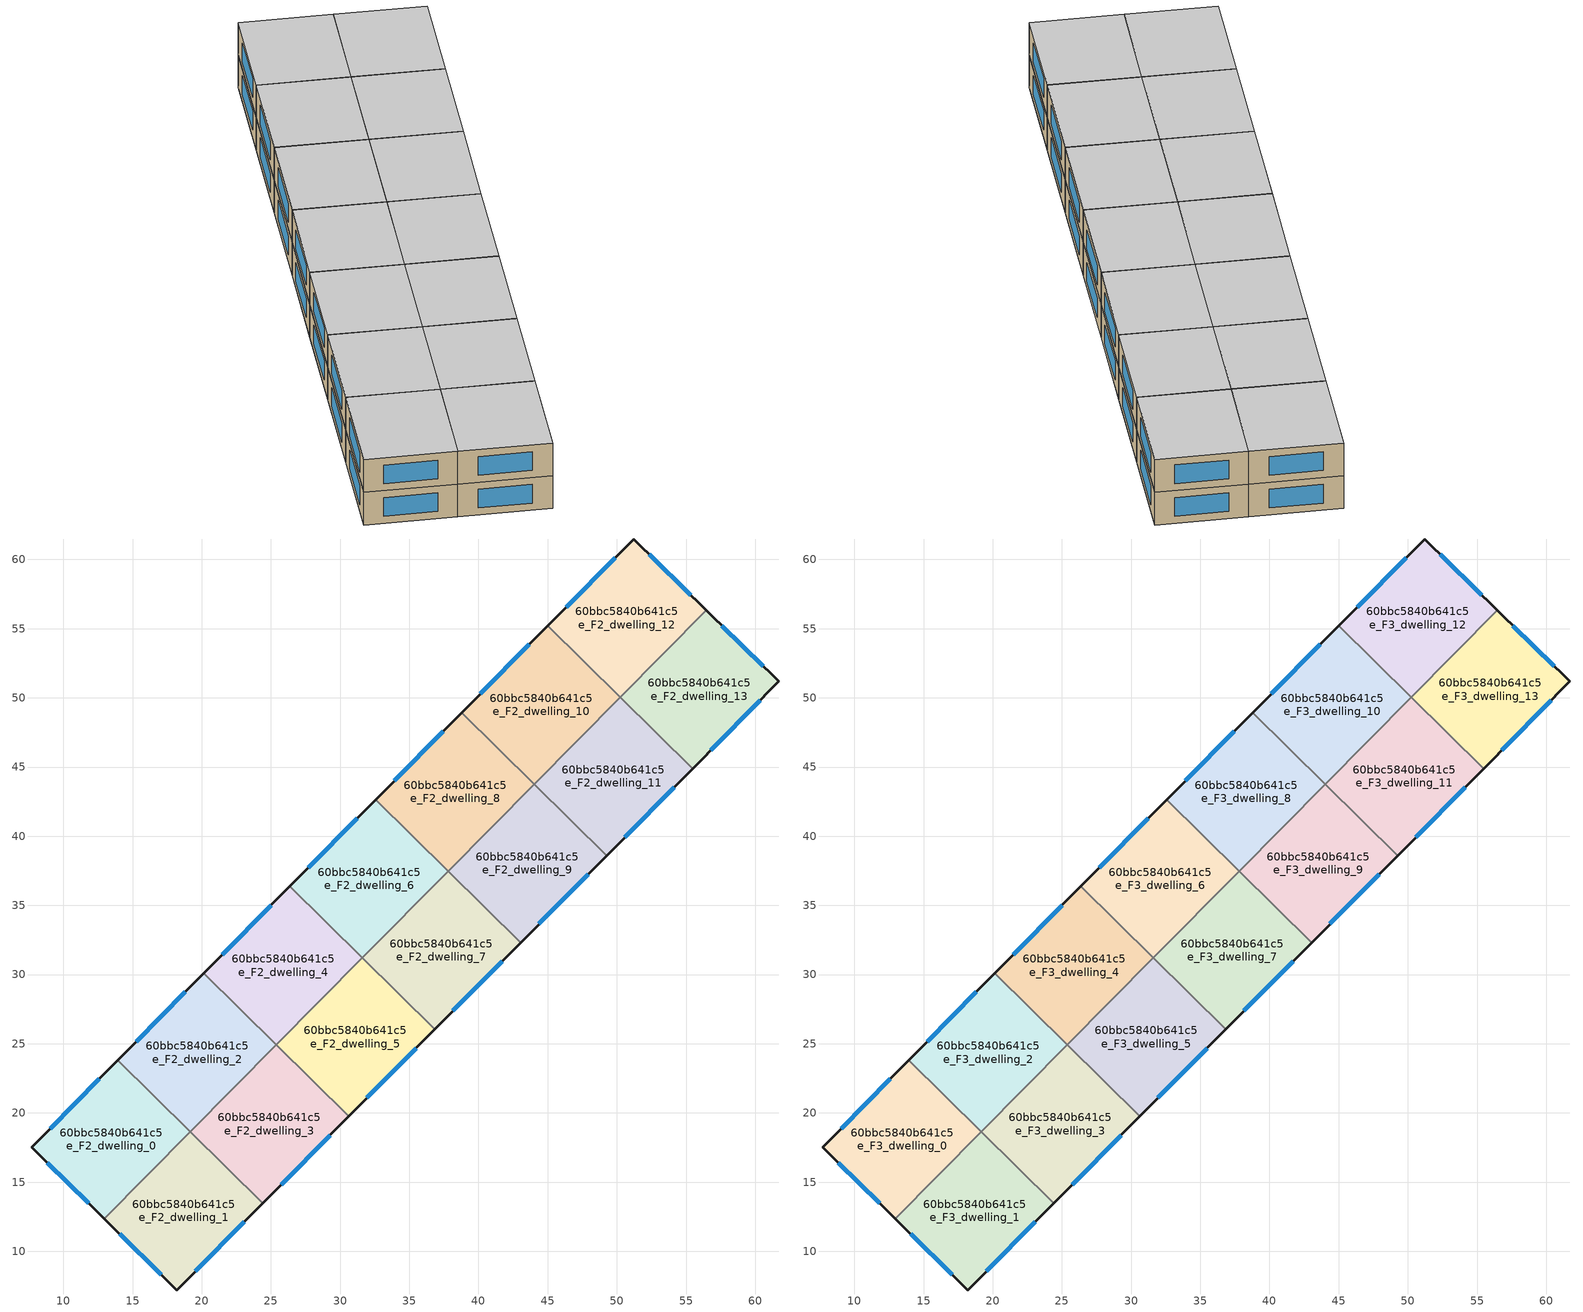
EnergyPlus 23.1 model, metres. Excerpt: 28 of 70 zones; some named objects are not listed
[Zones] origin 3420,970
60bbc5840b641c5e_F2_dwelling_0
 floor to 60bbc5840b641c5e_F1_dwelling_0 (EU_floor_Construction): 19.16,18.65 12.95,12.37 7.71,17.51 13.94,23.81 z6
 wall outside (EU_wall_Construction): 13.94,23.81 7.71,17.51 12.95,12.37 z6:9
 wall to 60bbc5840b641c5e_F2_dwelling_1 (EU_wall_Construction): 12.95,12.37 19.16,18.65 z6:9
 wall to 60bbc5840b641c5e_F2_dwelling_2 (EU_wall_Construction): 19.16,18.65 13.94,23.81 z6:9
 window (EU_Window_Construction): 8.83,16.41 11.83,13.47 / 12.61,22.46 9.05,18.86 z6.64:8.36
60bbc5840b641c5e_F2_dwelling_1
 floor to 60bbc5840b641c5e_F1_dwelling_1 (EU_floor_Construction): 24.4,13.47 18.2,7.21 12.95,12.37 19.16,18.65 z6
 wall outside (EU_wall_Construction): 12.95,12.37 18.2,7.21 24.4,13.47 z6:9
 wall to 60bbc5840b641c5e_F2_dwelling_3 (EU_wall_Construction): 24.4,13.47 19.17,18.64 z6:9
 wall to 60bbc5840b641c5e_F2_dwelling_2 (EU_wall_Construction): 19.17,18.64 19.16,18.65 z6:9
 window (EU_Window_Construction): 14.07,11.26 17.08,8.31 / 19.53,8.55 23.07,12.13 z6.64:8.36
60bbc5840b641c5e_F2_dwelling_10
 floor to 60bbc5840b641c5e_F1_dwelling_10 (EU_floor_Construction): 50.24,50.05 44.03,43.76 38.8,48.93 45.02,55.22 z6
 wall outside (EU_wall_Construction): 45.02,55.22 38.8,48.93 z6:9
 wall to 60bbc5840b641c5e_F2_dwelling_11 (EU_wall_Construction): 44.03,43.76 50.24,50.05 z6:9
 wall to 60bbc5840b641c5e_F2_dwelling_8 (EU_wall_Construction): 38.8,48.93 44.03,43.76 z6:9
 wall to 60bbc5840b641c5e_F2_dwelling_12 (EU_wall_Construction): 50.24,50.05 45.02,55.22 z6:9
 window (EU_Window_Construction): 43.68,53.87 40.13,50.28 z6.64:8.36
60bbc5840b641c5e_F2_dwelling_11
 floor to 60bbc5840b641c5e_F1_dwelling_11 (EU_floor_Construction): 55.47,44.88 49.25,38.59 44.03,43.76 50.24,50.05 z6
 wall outside (EU_wall_Construction): 49.25,38.59 55.47,44.88 z6:9
 wall to 60bbc5840b641c5e_F2_dwelling_9 (EU_wall_Construction): 44.03,43.76 49.25,38.59 z6:9
 wall to 60bbc5840b641c5e_F2_dwelling_13 (EU_wall_Construction): 55.47,44.88 50.25,50.04 z6:9
 wall to 60bbc5840b641c5e_F2_dwelling_12 (EU_wall_Construction): 50.25,50.04 50.24,50.05 z6:9
 window (EU_Window_Construction): 50.58,39.94 54.14,43.53 z6.64:8.36
60bbc5840b641c5e_F2_dwelling_12
 floor to 60bbc5840b641c5e_F1_dwelling_12 (EU_floor_Construction): 56.47,56.32 50.25,50.04 45.02,55.22 51.21,61.48 z6
 wall outside (EU_wall_Construction): 56.47,56.32 51.21,61.48 45.02,55.22 z6:9
 wall to 60bbc5840b641c5e_F2_dwelling_13 (EU_wall_Construction): 50.25,50.04 56.47,56.32 z6:9
 window (EU_Window_Construction): 55.34,57.43 52.34,60.37 / 49.88,60.14 46.34,56.56 z6.64:8.36
60bbc5840b641c5e_F2_dwelling_13
 floor to 60bbc5840b641c5e_F1_dwelling_13 (EU_floor_Construction): 61.7,51.18 55.47,44.88 50.25,50.04 56.47,56.32 z6
 wall outside (EU_wall_Construction): 55.47,44.88 61.7,51.18 56.47,56.32 z6:9
 window (EU_Window_Construction): 60.58,52.28 57.59,55.22 / 56.8,46.23 60.37,49.83 z6.64:8.36
60bbc5840b641c5e_F2_dwelling_2
 floor to 60bbc5840b641c5e_F1_dwelling_2 (EU_floor_Construction): 25.38,24.92 19.17,18.64 13.94,23.81 20.16,30.09 z6
 wall outside (EU_wall_Construction): 20.16,30.09 13.94,23.81 z6:9
 wall to 60bbc5840b641c5e_F2_dwelling_4 (EU_wall_Construction): 25.38,24.92 20.16,30.09 z6:9
 wall to 60bbc5840b641c5e_F2_dwelling_3 (EU_wall_Construction): 19.17,18.64 25.38,24.92 z6:9
 window (EU_Window_Construction): 18.83,28.74 15.27,25.15 z6.64:8.36
60bbc5840b641c5e_F2_dwelling_3
 floor to 60bbc5840b641c5e_F1_dwelling_3 (EU_floor_Construction): 30.61,19.75 24.4,13.47 19.17,18.64 25.38,24.92 z6
 wall outside (EU_wall_Construction): 24.4,13.47 30.61,19.75 z6:9
 wall to 60bbc5840b641c5e_F2_dwelling_5 (EU_wall_Construction): 30.61,19.75 25.38,24.92 z6:9
 window (EU_Window_Construction): 25.73,14.81 29.28,18.4 z6.64:8.36
60bbc5840b641c5e_F2_dwelling_4
 floor to 60bbc5840b641c5e_F1_dwelling_4 (EU_floor_Construction): 31.6,31.2 25.38,24.92 20.16,30.09 26.37,36.37 z6
 wall outside (EU_wall_Construction): 26.37,36.37 20.16,30.09 z6:9
 wall to 60bbc5840b641c5e_F2_dwelling_5 (EU_wall_Construction): 25.38,24.92 31.6,31.2 z6:9
 wall to 60bbc5840b641c5e_F2_dwelling_6 (EU_wall_Construction): 31.6,31.2 26.37,36.37 z6:9
 window (EU_Window_Construction): 25.04,35.03 21.49,31.43 z6.64:8.36
60bbc5840b641c5e_F2_dwelling_5
 floor to 60bbc5840b641c5e_F1_dwelling_5 (EU_floor_Construction): 36.82,26.03 30.61,19.75 25.38,24.92 31.6,31.2 z6
 wall outside (EU_wall_Construction): 30.61,19.75 36.82,26.03 z6:9
 wall to 60bbc5840b641c5e_F2_dwelling_7 (EU_wall_Construction): 36.82,26.03 31.6,31.2 z6:9
 window (EU_Window_Construction): 31.94,21.09 35.49,24.69 z6.64:8.36
60bbc5840b641c5e_F2_dwelling_6
 floor to 60bbc5840b641c5e_F1_dwelling_6 (EU_floor_Construction): 37.81,37.48 31.6,31.2 26.37,36.37 32.59,42.65 z6
 wall outside (EU_wall_Construction): 32.59,42.65 26.37,36.37 z6:9
 wall to 60bbc5840b641c5e_F2_dwelling_8 (EU_wall_Construction): 37.81,37.48 32.59,42.65 z6:9
 wall to 60bbc5840b641c5e_F2_dwelling_7 (EU_wall_Construction): 31.6,31.2 37.81,37.48 z6:9
 window (EU_Window_Construction): 31.25,41.31 27.7,37.72 z6.64:8.36
60bbc5840b641c5e_F2_dwelling_7
 floor to 60bbc5840b641c5e_F1_dwelling_7 (EU_floor_Construction): 43.04,32.31 36.82,26.03 31.6,31.2 37.81,37.48 z6
 wall outside (EU_wall_Construction): 36.82,26.03 43.04,32.31 z6:9
 wall to 60bbc5840b641c5e_F2_dwelling_9 (EU_wall_Construction): 43.04,32.31 37.81,37.48 z6:9
 window (EU_Window_Construction): 38.15,27.38 41.71,30.97 z6.64:8.36
60bbc5840b641c5e_F2_dwelling_8
 floor to 60bbc5840b641c5e_F1_dwelling_8 (EU_floor_Construction): 44.03,43.76 37.81,37.48 32.59,42.65 38.8,48.93 z6
 wall outside (EU_wall_Construction): 38.8,48.93 32.59,42.65 z6:9
 wall to 60bbc5840b641c5e_F2_dwelling_9 (EU_wall_Construction): 37.81,37.48 44.03,43.76 z6:9
 window (EU_Window_Construction): 37.47,47.59 33.92,44 z6.64:8.36
60bbc5840b641c5e_F2_dwelling_9
 floor to 60bbc5840b641c5e_F1_dwelling_9 (EU_floor_Construction): 49.25,38.59 43.04,32.31 37.81,37.48 44.03,43.76 z6
 wall outside (EU_wall_Construction): 43.04,32.31 49.25,38.59 z6:9
 window (EU_Window_Construction): 44.37,33.66 47.92,37.25 z6.64:8.36
60bbc5840b641c5e_F3_dwelling_0
 floor to 60bbc5840b641c5e_F2_dwelling_0 (EU_floor_Construction): 19.16,18.65 12.95,12.37 7.71,17.51 13.94,23.81 z9
 wall outside (EU_wall_Construction): 13.94,23.81 7.71,17.51 12.95,12.37 z9:12
 wall to 60bbc5840b641c5e_F3_dwelling_1 (EU_wall_Construction): 12.95,12.37 19.16,18.65 z9:12
 wall to 60bbc5840b641c5e_F3_dwelling_2 (EU_wall_Construction): 19.16,18.65 13.94,23.81 z9:12
 window (EU_Window_Construction): 8.83,16.41 11.83,13.47 / 12.61,22.46 9.05,18.86 z9.64:11.36
 ceiling to 60bbc5840b641c5e_F4_dwelling_0 (EU_floor_Construction): 12.95,12.37 19.16,18.65 13.94,23.81 7.71,17.51 z12
60bbc5840b641c5e_F3_dwelling_1
 floor to 60bbc5840b641c5e_F2_dwelling_1 (EU_floor_Construction): 24.4,13.47 18.2,7.21 12.95,12.37 19.16,18.65 z9
 wall outside (EU_wall_Construction): 12.95,12.37 18.2,7.21 24.4,13.47 z9:12
 wall to 60bbc5840b641c5e_F3_dwelling_3 (EU_wall_Construction): 24.4,13.47 19.17,18.64 z9:12
 wall to 60bbc5840b641c5e_F3_dwelling_2 (EU_wall_Construction): 19.17,18.64 19.16,18.65 z9:12
 window (EU_Window_Construction): 14.07,11.26 17.08,8.31 / 19.53,8.55 23.07,12.13 z9.64:11.36
 ceiling to 60bbc5840b641c5e_F4_dwelling_1 (EU_floor_Construction): 18.2,7.21 24.4,13.47 19.16,18.65 12.95,12.37 z12
60bbc5840b641c5e_F3_dwelling_10
 floor to 60bbc5840b641c5e_F2_dwelling_10 (EU_floor_Construction): 50.24,50.05 44.03,43.76 38.8,48.93 45.02,55.22 z9
 wall outside (EU_wall_Construction): 45.02,55.22 38.8,48.93 z9:12
 wall to 60bbc5840b641c5e_F3_dwelling_11 (EU_wall_Construction): 44.03,43.76 50.24,50.05 z9:12
 wall to 60bbc5840b641c5e_F3_dwelling_8 (EU_wall_Construction): 38.8,48.93 44.03,43.76 z9:12
 wall to 60bbc5840b641c5e_F3_dwelling_12 (EU_wall_Construction): 50.24,50.05 45.02,55.22 z9:12
 window (EU_Window_Construction): 43.68,53.87 40.13,50.28 z9.64:11.36
 ceiling to 60bbc5840b641c5e_F4_dwelling_10 (EU_floor_Construction): 44.03,43.76 50.24,50.05 45.02,55.22 38.8,48.93 z12
60bbc5840b641c5e_F3_dwelling_11
 floor to 60bbc5840b641c5e_F2_dwelling_11 (EU_floor_Construction): 55.47,44.88 49.25,38.59 44.03,43.76 50.24,50.05 z9
 wall outside (EU_wall_Construction): 49.25,38.59 55.47,44.88 z9:12
 wall to 60bbc5840b641c5e_F3_dwelling_9 (EU_wall_Construction): 44.03,43.76 49.25,38.59 z9:12
 wall to 60bbc5840b641c5e_F3_dwelling_13 (EU_wall_Construction): 55.47,44.88 50.25,50.04 z9:12
 wall to 60bbc5840b641c5e_F3_dwelling_12 (EU_wall_Construction): 50.25,50.04 50.24,50.05 z9:12
 window (EU_Window_Construction): 50.58,39.94 54.14,43.53 z9.64:11.36
 ceiling to 60bbc5840b641c5e_F4_dwelling_11 (EU_floor_Construction): 49.25,38.59 55.47,44.88 50.24,50.05 44.03,43.76 z12
60bbc5840b641c5e_F3_dwelling_12
 floor to 60bbc5840b641c5e_F2_dwelling_12 (EU_floor_Construction): 56.47,56.32 50.25,50.04 45.02,55.22 51.21,61.48 z9
 wall outside (EU_wall_Construction): 56.47,56.32 51.21,61.48 45.02,55.22 z9:12
 wall to 60bbc5840b641c5e_F3_dwelling_13 (EU_wall_Construction): 50.25,50.04 56.47,56.32 z9:12
 window (EU_Window_Construction): 55.34,57.43 52.34,60.37 / 49.88,60.14 46.34,56.56 z9.64:11.36
 ceiling to 60bbc5840b641c5e_F4_dwelling_12 (EU_floor_Construction): 50.25,50.04 56.47,56.32 51.21,61.48 45.02,55.22 z12
60bbc5840b641c5e_F3_dwelling_13
 floor to 60bbc5840b641c5e_F2_dwelling_13 (EU_floor_Construction): 61.7,51.18 55.47,44.88 50.25,50.04 56.47,56.32 z9
 wall outside (EU_wall_Construction): 55.47,44.88 61.7,51.18 56.47,56.32 z9:12
 window (EU_Window_Construction): 60.58,52.28 57.59,55.22 / 56.8,46.23 60.37,49.83 z9.64:11.36
 ceiling to 60bbc5840b641c5e_F4_dwelling_13 (EU_floor_Construction): 55.47,44.88 61.7,51.18 56.47,56.32 50.25,50.04 z12
60bbc5840b641c5e_F3_dwelling_2
 floor to 60bbc5840b641c5e_F2_dwelling_2 (EU_floor_Construction): 25.38,24.92 19.17,18.64 13.94,23.81 20.16,30.09 z9
 wall outside (EU_wall_Construction): 20.16,30.09 13.94,23.81 z9:12
 wall to 60bbc5840b641c5e_F3_dwelling_4 (EU_wall_Construction): 25.38,24.92 20.16,30.09 z9:12
 wall to 60bbc5840b641c5e_F3_dwelling_3 (EU_wall_Construction): 19.17,18.64 25.38,24.92 z9:12
 window (EU_Window_Construction): 18.83,28.74 15.27,25.15 z9.64:11.36
 ceiling to 60bbc5840b641c5e_F4_dwelling_2 (EU_floor_Construction): 19.17,18.64 25.38,24.92 20.16,30.09 13.94,23.81 z12
60bbc5840b641c5e_F3_dwelling_3
 floor to 60bbc5840b641c5e_F2_dwelling_3 (EU_floor_Construction): 30.61,19.75 24.4,13.47 19.17,18.64 25.38,24.92 z9
 wall outside (EU_wall_Construction): 24.4,13.47 30.61,19.75 z9:12
 wall to 60bbc5840b641c5e_F3_dwelling_5 (EU_wall_Construction): 30.61,19.75 25.38,24.92 z9:12
 window (EU_Window_Construction): 25.73,14.81 29.28,18.4 z9.64:11.36
 ceiling to 60bbc5840b641c5e_F4_dwelling_3 (EU_floor_Construction): 24.4,13.47 30.61,19.75 25.38,24.92 19.17,18.64 z12
60bbc5840b641c5e_F3_dwelling_4
 floor to 60bbc5840b641c5e_F2_dwelling_4 (EU_floor_Construction): 31.6,31.2 25.38,24.92 20.16,30.09 26.37,36.37 z9
 wall outside (EU_wall_Construction): 26.37,36.37 20.16,30.09 z9:12
 wall to 60bbc5840b641c5e_F3_dwelling_5 (EU_wall_Construction): 25.38,24.92 31.6,31.2 z9:12
 wall to 60bbc5840b641c5e_F3_dwelling_6 (EU_wall_Construction): 31.6,31.2 26.37,36.37 z9:12
 window (EU_Window_Construction): 25.04,35.03 21.49,31.43 z9.64:11.36
 ceiling to 60bbc5840b641c5e_F4_dwelling_4 (EU_floor_Construction): 25.38,24.92 31.6,31.2 26.37,36.37 20.16,30.09 z12
60bbc5840b641c5e_F3_dwelling_5
 floor to 60bbc5840b641c5e_F2_dwelling_5 (EU_floor_Construction): 36.82,26.03 30.61,19.75 25.38,24.92 31.6,31.2 z9
 wall outside (EU_wall_Construction): 30.61,19.75 36.82,26.03 z9:12
 wall to 60bbc5840b641c5e_F3_dwelling_7 (EU_wall_Construction): 36.82,26.03 31.6,31.2 z9:12
 window (EU_Window_Construction): 31.94,21.09 35.49,24.69 z9.64:11.36
 ceiling to 60bbc5840b641c5e_F4_dwelling_5 (EU_floor_Construction): 30.61,19.75 36.82,26.03 31.6,31.2 25.38,24.92 z12
60bbc5840b641c5e_F3_dwelling_6
 floor to 60bbc5840b641c5e_F2_dwelling_6 (EU_floor_Construction): 37.81,37.48 31.6,31.2 26.37,36.37 32.59,42.65 z9
 wall outside (EU_wall_Construction): 32.59,42.65 26.37,36.37 z9:12
 wall to 60bbc5840b641c5e_F3_dwelling_8 (EU_wall_Construction): 37.81,37.48 32.59,42.65 z9:12
 wall to 60bbc5840b641c5e_F3_dwelling_7 (EU_wall_Construction): 31.6,31.2 37.81,37.48 z9:12
 window (EU_Window_Construction): 31.25,41.31 27.7,37.72 z9.64:11.36
 ceiling to 60bbc5840b641c5e_F4_dwelling_6 (EU_floor_Construction): 31.6,31.2 37.81,37.48 32.59,42.65 26.37,36.37 z12
60bbc5840b641c5e_F3_dwelling_7
 floor to 60bbc5840b641c5e_F2_dwelling_7 (EU_floor_Construction): 43.04,32.31 36.82,26.03 31.6,31.2 37.81,37.48 z9
 wall outside (EU_wall_Construction): 36.82,26.03 43.04,32.31 z9:12
 wall to 60bbc5840b641c5e_F3_dwelling_9 (EU_wall_Construction): 43.04,32.31 37.81,37.48 z9:12
 window (EU_Window_Construction): 38.15,27.38 41.71,30.97 z9.64:11.36
 ceiling to 60bbc5840b641c5e_F4_dwelling_7 (EU_floor_Construction): 36.82,26.03 43.04,32.31 37.81,37.48 31.6,31.2 z12
60bbc5840b641c5e_F3_dwelling_8
 floor to 60bbc5840b641c5e_F2_dwelling_8 (EU_floor_Construction): 44.03,43.76 37.81,37.48 32.59,42.65 38.8,48.93 z9
 wall outside (EU_wall_Construction): 38.8,48.93 32.59,42.65 z9:12
 wall to 60bbc5840b641c5e_F3_dwelling_9 (EU_wall_Construction): 37.81,37.48 44.03,43.76 z9:12
 window (EU_Window_Construction): 37.47,47.59 33.92,44 z9.64:11.36
 ceiling to 60bbc5840b641c5e_F4_dwelling_8 (EU_floor_Construction): 37.81,37.48 44.03,43.76 38.8,48.93 32.59,42.65 z12
60bbc5840b641c5e_F3_dwelling_9
 floor to 60bbc5840b641c5e_F2_dwelling_9 (EU_floor_Construction): 49.25,38.59 43.04,32.31 37.81,37.48 44.03,43.76 z9
 wall outside (EU_wall_Construction): 43.04,32.31 49.25,38.59 z9:12
 window (EU_Window_Construction): 44.37,33.66 47.92,37.25 z9.64:11.36
 ceiling to 60bbc5840b641c5e_F4_dwelling_9 (EU_floor_Construction): 43.04,32.31 49.25,38.59 44.03,43.76 37.81,37.48 z12
[Building]
EU S2 Campaign: North Axis=0; Terrain=City; Solar Distribution=FullExterior
[Site:Location]
Yerevan-Zvartnots.Intl.AP: Latitude=40.15; Longitude=44.383; Time Zone=4; Elevation=854
[SizingPeriod:WeatherFileDays]
AnnualSizingPeriod: Begin Month=1; Begin Day of Month=1; End Month=12; End Day of Month=31; Day of Week for Start Day=Monday; Use Weather File Daylight Saving Period=No; Use Weather File Rain and Snow Indicators=No
[MATERIAL]
EU_InternalMass_Material: Roughness=MediumRough; Thickness=0.1; Conductivity=1; Density=1800; Specific Heat=900; Thermal Absorptance=0.9; Solar Absorptance=0.7; Visible Absorptance=0.7
[MATERIAL:NOMASS] Roughness=MediumRough; Thermal Absorptance=0.9; Solar Absorptance=0.7; Visible Absorptance=0.7
Name | Thermal Resistance
EU_wall_NoMass | 1.05043
EU_floor_NoMass | 0.478065
[WINDOWMATERIAL:SIMPLEGLAZINGSYSTEM]
EU_Window_SimpleGlazing: UFactor=2.5566; Solar Heat Gain Coefficient=0.75; Visible Transmittance=0.75
[CONSTRUCTION]
EU_wall_Construction: EU_wall_NoMass
EU_floor_Construction: EU_floor_NoMass
EU_Window_Construction: EU_Window_SimpleGlazing
EU_InternalMass_Construction: EU_InternalMass_Material
[ZONE] Type=1; Multiplier=1; Ceiling Height=autocalculate; Floor Area=autocalculate; Part of Total Floor Area=Yes
Name | Volume
60bbc5840b641c5e_F2_dwelling_0; 60bbc5840b641c5e_F3_dwelling_0; 60bbc5840b641c5e_F2_dwelling_1; 60bbc5840b641c5e_F3_dwelling_1 | 194.876
60bbc5840b641c5e_F2_dwelling_10; 60bbc5840b641c5e_F3_dwelling_10; 60bbc5840b641c5e_F2_dwelling_11; 60bbc5840b641c5e_F3_dwelling_11 | 194.865
60bbc5840b641c5e_F2_dwelling_12; 60bbc5840b641c5e_F3_dwelling_12 | 194.869
60bbc5840b641c5e_F2_dwelling_13; 60bbc5840b641c5e_F3_dwelling_13 | 194.89
60bbc5840b641c5e_F2_dwelling_2; 60bbc5840b641c5e_F3_dwelling_2 | 194.858
60bbc5840b641c5e_F2_dwelling_3; 60bbc5840b641c5e_F3_dwelling_3 | 194.856
60bbc5840b641c5e_F2_dwelling_4; 60bbc5840b641c5e_F3_dwelling_4 | 194.886
60bbc5840b641c5e_F2_dwelling_5; 60bbc5840b641c5e_F3_dwelling_5 | 194.887
60bbc5840b641c5e_F2_dwelling_6; 60bbc5840b641c5e_F3_dwelling_6 | 194.888
60bbc5840b641c5e_F2_dwelling_7; 60bbc5840b641c5e_F3_dwelling_7 | 194.849
60bbc5840b641c5e_F2_dwelling_8; 60bbc5840b641c5e_F3_dwelling_8 | 194.883
60bbc5840b641c5e_F2_dwelling_9; 60bbc5840b641c5e_F3_dwelling_9 | 194.882
[INTERNALMASS] Construction=EU_InternalMass_Construction
Name | Zone or ZoneList | Surface Area
60bbc5840b641c5e_F2_dwelling_0_EU_InternalMass | 60bbc5840b641c5e_F2_dwelling_0 | 64.9614
60bbc5840b641c5e_F2_dwelling_1_EU_InternalMass | 60bbc5840b641c5e_F2_dwelling_1 | 64.9585
60bbc5840b641c5e_F2_dwelling_2_EU_InternalMass | 60bbc5840b641c5e_F2_dwelling_2 | 64.9541
60bbc5840b641c5e_F2_dwelling_3_EU_InternalMass | 60bbc5840b641c5e_F2_dwelling_3 | 64.9551
60bbc5840b641c5e_F2_dwelling_4_EU_InternalMass | 60bbc5840b641c5e_F2_dwelling_4 | 64.9634
60bbc5840b641c5e_F2_dwelling_5_EU_InternalMass | 60bbc5840b641c5e_F2_dwelling_5 | 64.9624
60bbc5840b641c5e_F2_dwelling_6_EU_InternalMass | 60bbc5840b641c5e_F2_dwelling_6 | 64.9623
60bbc5840b641c5e_F2_dwelling_7_EU_InternalMass | 60bbc5840b641c5e_F2_dwelling_7 | 64.9499
60bbc5840b641c5e_F2_dwelling_8_EU_InternalMass | 60bbc5840b641c5e_F2_dwelling_8 | 64.9624
60bbc5840b641c5e_F2_dwelling_9_EU_InternalMass | 60bbc5840b641c5e_F2_dwelling_9 | 64.9592
60bbc5840b641c5e_F2_dwelling_10_EU_InternalMass | 60bbc5840b641c5e_F2_dwelling_10 | 64.9624
60bbc5840b641c5e_F2_dwelling_11_EU_InternalMass | 60bbc5840b641c5e_F2_dwelling_11 | 64.9561
60bbc5840b641c5e_F2_dwelling_12_EU_InternalMass | 60bbc5840b641c5e_F2_dwelling_12 | 64.956
60bbc5840b641c5e_F2_dwelling_13_EU_InternalMass | 60bbc5840b641c5e_F2_dwelling_13 | 64.9628
60bbc5840b641c5e_F3_dwelling_0_EU_InternalMass | 60bbc5840b641c5e_F3_dwelling_0 | 64.9614
60bbc5840b641c5e_F3_dwelling_1_EU_InternalMass | 60bbc5840b641c5e_F3_dwelling_1 | 64.9585
60bbc5840b641c5e_F3_dwelling_2_EU_InternalMass | 60bbc5840b641c5e_F3_dwelling_2 | 64.9541
60bbc5840b641c5e_F3_dwelling_3_EU_InternalMass | 60bbc5840b641c5e_F3_dwelling_3 | 64.9551
60bbc5840b641c5e_F3_dwelling_4_EU_InternalMass | 60bbc5840b641c5e_F3_dwelling_4 | 64.9634
60bbc5840b641c5e_F3_dwelling_5_EU_InternalMass | 60bbc5840b641c5e_F3_dwelling_5 | 64.9624
60bbc5840b641c5e_F3_dwelling_6_EU_InternalMass | 60bbc5840b641c5e_F3_dwelling_6 | 64.9623
60bbc5840b641c5e_F3_dwelling_7_EU_InternalMass | 60bbc5840b641c5e_F3_dwelling_7 | 64.9499
60bbc5840b641c5e_F3_dwelling_8_EU_InternalMass | 60bbc5840b641c5e_F3_dwelling_8 | 64.9624
60bbc5840b641c5e_F3_dwelling_9_EU_InternalMass | 60bbc5840b641c5e_F3_dwelling_9 | 64.9592
60bbc5840b641c5e_F3_dwelling_10_EU_InternalMass | 60bbc5840b641c5e_F3_dwelling_10 | 64.9624
60bbc5840b641c5e_F3_dwelling_11_EU_InternalMass | 60bbc5840b641c5e_F3_dwelling_11 | 64.9561
60bbc5840b641c5e_F3_dwelling_12_EU_InternalMass | 60bbc5840b641c5e_F3_dwelling_12 | 64.956
60bbc5840b641c5e_F3_dwelling_13_EU_InternalMass | 60bbc5840b641c5e_F3_dwelling_13 | 64.9628
[OTHEREQUIPMENT] Fuel Type=Electricity; Design Level Calculation Method=Watts/Area; Power per Zone Floor Area=1; Fraction Latent=0; Fraction Radiant=0; Fraction Lost=0; Carbon Dioxide Generation Rate=0; EndUse Subcategory=EU_Step8_InternalGains
Name | Zone or ZoneList or Space or SpaceList | Schedule
EU_Step8_InternalGain_60bbc5840b641c5e_F2_dwelling_0_f000 | 60bbc5840b641c5e_F2_dwelling_0 | EU_Step8_GainSchedule_60bbc5840b641c5e_F2_dwelling_0_f000
EU_Step8_InternalGain_60bbc5840b641c5e_F2_dwelling_1_f000 | 60bbc5840b641c5e_F2_dwelling_1 | EU_Step8_GainSchedule_60bbc5840b641c5e_F2_dwelling_1_f000
EU_Step8_InternalGain_60bbc5840b641c5e_F2_dwelling_2_f000 | 60bbc5840b641c5e_F2_dwelling_2 | EU_Step8_GainSchedule_60bbc5840b641c5e_F2_dwelling_2_f000
EU_Step8_InternalGain_60bbc5840b641c5e_F2_dwelling_3_f000 | 60bbc5840b641c5e_F2_dwelling_3 | EU_Step8_GainSchedule_60bbc5840b641c5e_F2_dwelling_3_f000
EU_Step8_InternalGain_60bbc5840b641c5e_F2_dwelling_4_f000 | 60bbc5840b641c5e_F2_dwelling_4 | EU_Step8_GainSchedule_60bbc5840b641c5e_F2_dwelling_4_f000
EU_Step8_InternalGain_60bbc5840b641c5e_F2_dwelling_5_f000 | 60bbc5840b641c5e_F2_dwelling_5 | EU_Step8_GainSchedule_60bbc5840b641c5e_F2_dwelling_5_f000
EU_Step8_InternalGain_60bbc5840b641c5e_F2_dwelling_6_f000 | 60bbc5840b641c5e_F2_dwelling_6 | EU_Step8_GainSchedule_60bbc5840b641c5e_F2_dwelling_6_f000
EU_Step8_InternalGain_60bbc5840b641c5e_F2_dwelling_7_f000 | 60bbc5840b641c5e_F2_dwelling_7 | EU_Step8_GainSchedule_60bbc5840b641c5e_F2_dwelling_7_f000
EU_Step8_InternalGain_60bbc5840b641c5e_F2_dwelling_8_f000 | 60bbc5840b641c5e_F2_dwelling_8 | EU_Step8_GainSchedule_60bbc5840b641c5e_F2_dwelling_8_f000
EU_Step8_InternalGain_60bbc5840b641c5e_F2_dwelling_9_f000 | 60bbc5840b641c5e_F2_dwelling_9 | EU_Step8_GainSchedule_60bbc5840b641c5e_F2_dwelling_9_f000
EU_Step8_InternalGain_60bbc5840b641c5e_F2_dwelling_10_f000 | 60bbc5840b641c5e_F2_dwelling_10 | EU_Step8_GainSchedule_60bbc5840b641c5e_F2_dwelling_10_f000
EU_Step8_InternalGain_60bbc5840b641c5e_F2_dwelling_11_f000 | 60bbc5840b641c5e_F2_dwelling_11 | EU_Step8_GainSchedule_60bbc5840b641c5e_F2_dwelling_11_f000
EU_Step8_InternalGain_60bbc5840b641c5e_F2_dwelling_12_f000 | 60bbc5840b641c5e_F2_dwelling_12 | EU_Step8_GainSchedule_60bbc5840b641c5e_F2_dwelling_12_f000
EU_Step8_InternalGain_60bbc5840b641c5e_F2_dwelling_13_f000 | 60bbc5840b641c5e_F2_dwelling_13 | EU_Step8_GainSchedule_60bbc5840b641c5e_F2_dwelling_13_f000
EU_Step8_InternalGain_60bbc5840b641c5e_F3_dwelling_0_f000 | 60bbc5840b641c5e_F3_dwelling_0 | EU_Step8_GainSchedule_60bbc5840b641c5e_F3_dwelling_0_f000
EU_Step8_InternalGain_60bbc5840b641c5e_F3_dwelling_1_f000 | 60bbc5840b641c5e_F3_dwelling_1 | EU_Step8_GainSchedule_60bbc5840b641c5e_F3_dwelling_1_f000
EU_Step8_InternalGain_60bbc5840b641c5e_F3_dwelling_2_f000 | 60bbc5840b641c5e_F3_dwelling_2 | EU_Step8_GainSchedule_60bbc5840b641c5e_F3_dwelling_2_f000
EU_Step8_InternalGain_60bbc5840b641c5e_F3_dwelling_3_f000 | 60bbc5840b641c5e_F3_dwelling_3 | EU_Step8_GainSchedule_60bbc5840b641c5e_F3_dwelling_3_f000
EU_Step8_InternalGain_60bbc5840b641c5e_F3_dwelling_4_f000 | 60bbc5840b641c5e_F3_dwelling_4 | EU_Step8_GainSchedule_60bbc5840b641c5e_F3_dwelling_4_f000
EU_Step8_InternalGain_60bbc5840b641c5e_F3_dwelling_5_f000 | 60bbc5840b641c5e_F3_dwelling_5 | EU_Step8_GainSchedule_60bbc5840b641c5e_F3_dwelling_5_f000
EU_Step8_InternalGain_60bbc5840b641c5e_F3_dwelling_6_f000 | 60bbc5840b641c5e_F3_dwelling_6 | EU_Step8_GainSchedule_60bbc5840b641c5e_F3_dwelling_6_f000
EU_Step8_InternalGain_60bbc5840b641c5e_F3_dwelling_7_f000 | 60bbc5840b641c5e_F3_dwelling_7 | EU_Step8_GainSchedule_60bbc5840b641c5e_F3_dwelling_7_f000
EU_Step8_InternalGain_60bbc5840b641c5e_F3_dwelling_8_f000 | 60bbc5840b641c5e_F3_dwelling_8 | EU_Step8_GainSchedule_60bbc5840b641c5e_F3_dwelling_8_f000
EU_Step8_InternalGain_60bbc5840b641c5e_F3_dwelling_9_f000 | 60bbc5840b641c5e_F3_dwelling_9 | EU_Step8_GainSchedule_60bbc5840b641c5e_F3_dwelling_9_f000
EU_Step8_InternalGain_60bbc5840b641c5e_F3_dwelling_10_f000 | 60bbc5840b641c5e_F3_dwelling_10 | EU_Step8_GainSchedule_60bbc5840b641c5e_F3_dwelling_10_f000
EU_Step8_InternalGain_60bbc5840b641c5e_F3_dwelling_11_f000 | 60bbc5840b641c5e_F3_dwelling_11 | EU_Step8_GainSchedule_60bbc5840b641c5e_F3_dwelling_11_f000
EU_Step8_InternalGain_60bbc5840b641c5e_F3_dwelling_12_f000 | 60bbc5840b641c5e_F3_dwelling_12 | EU_Step8_GainSchedule_60bbc5840b641c5e_F3_dwelling_12_f000
EU_Step8_InternalGain_60bbc5840b641c5e_F3_dwelling_13_f000 | 60bbc5840b641c5e_F3_dwelling_13 | EU_Step8_GainSchedule_60bbc5840b641c5e_F3_dwelling_13_f000
[ZONEVENTILATION:DESIGNFLOWRATE] Schedule=EU_AlwaysOn; Design Flow Rate Calculation Method=AirChanges/Hour; Air Changes per Hour=0.557805; Ventilation Type=Natural; Fan Pressure Rise=0; Fan Total Efficiency=1; Constant Term Coefficient=1; Temperature Term Coefficient=0; Velocity Term Coefficient=0; Velocity Squared Term Coefficient=0; Minimum Indoor Temperature=-100; Maximum Indoor Temperature=100; Delta Temperature=-100; Minimum Outdoor Temperature=-100; Maximum Outdoor Temperature=100; Maximum Wind Speed=40
Name | Zone or ZoneList or Space or SpaceList
EU_ConstantAir_60bbc5840b641c5e_F2_dwelling_0 | 60bbc5840b641c5e_F2_dwelling_0
EU_ConstantAir_60bbc5840b641c5e_F2_dwelling_1 | 60bbc5840b641c5e_F2_dwelling_1
EU_ConstantAir_60bbc5840b641c5e_F2_dwelling_2 | 60bbc5840b641c5e_F2_dwelling_2
EU_ConstantAir_60bbc5840b641c5e_F2_dwelling_3 | 60bbc5840b641c5e_F2_dwelling_3
EU_ConstantAir_60bbc5840b641c5e_F2_dwelling_4 | 60bbc5840b641c5e_F2_dwelling_4
EU_ConstantAir_60bbc5840b641c5e_F2_dwelling_5 | 60bbc5840b641c5e_F2_dwelling_5
EU_ConstantAir_60bbc5840b641c5e_F2_dwelling_6 | 60bbc5840b641c5e_F2_dwelling_6
EU_ConstantAir_60bbc5840b641c5e_F2_dwelling_7 | 60bbc5840b641c5e_F2_dwelling_7
EU_ConstantAir_60bbc5840b641c5e_F2_dwelling_8 | 60bbc5840b641c5e_F2_dwelling_8
EU_ConstantAir_60bbc5840b641c5e_F2_dwelling_9 | 60bbc5840b641c5e_F2_dwelling_9
EU_ConstantAir_60bbc5840b641c5e_F2_dwelling_10 | 60bbc5840b641c5e_F2_dwelling_10
EU_ConstantAir_60bbc5840b641c5e_F2_dwelling_11 | 60bbc5840b641c5e_F2_dwelling_11
EU_ConstantAir_60bbc5840b641c5e_F2_dwelling_12 | 60bbc5840b641c5e_F2_dwelling_12
EU_ConstantAir_60bbc5840b641c5e_F2_dwelling_13 | 60bbc5840b641c5e_F2_dwelling_13
EU_ConstantAir_60bbc5840b641c5e_F3_dwelling_0 | 60bbc5840b641c5e_F3_dwelling_0
EU_ConstantAir_60bbc5840b641c5e_F3_dwelling_1 | 60bbc5840b641c5e_F3_dwelling_1
EU_ConstantAir_60bbc5840b641c5e_F3_dwelling_2 | 60bbc5840b641c5e_F3_dwelling_2
EU_ConstantAir_60bbc5840b641c5e_F3_dwelling_3 | 60bbc5840b641c5e_F3_dwelling_3
EU_ConstantAir_60bbc5840b641c5e_F3_dwelling_4 | 60bbc5840b641c5e_F3_dwelling_4
EU_ConstantAir_60bbc5840b641c5e_F3_dwelling_5 | 60bbc5840b641c5e_F3_dwelling_5
EU_ConstantAir_60bbc5840b641c5e_F3_dwelling_6 | 60bbc5840b641c5e_F3_dwelling_6
EU_ConstantAir_60bbc5840b641c5e_F3_dwelling_7 | 60bbc5840b641c5e_F3_dwelling_7
EU_ConstantAir_60bbc5840b641c5e_F3_dwelling_8 | 60bbc5840b641c5e_F3_dwelling_8
EU_ConstantAir_60bbc5840b641c5e_F3_dwelling_9 | 60bbc5840b641c5e_F3_dwelling_9
EU_ConstantAir_60bbc5840b641c5e_F3_dwelling_10 | 60bbc5840b641c5e_F3_dwelling_10
EU_ConstantAir_60bbc5840b641c5e_F3_dwelling_11 | 60bbc5840b641c5e_F3_dwelling_11
EU_ConstantAir_60bbc5840b641c5e_F3_dwelling_12 | 60bbc5840b641c5e_F3_dwelling_12
EU_ConstantAir_60bbc5840b641c5e_F3_dwelling_13 | 60bbc5840b641c5e_F3_dwelling_13
[HVACTEMPLATE:ZONE:IDEALLOADSAIRSYSTEM] System Availability Schedule=EU_AlwaysOn; Maximum Heating Supply Air Temperature=50; Minimum Cooling Supply Air Temperature=13; Maximum Heating Supply Air Humidity Ratio=0.0156; Minimum Cooling Supply Air Humidity Ratio=0.0077; Heating Limit=NoLimit; Cooling Limit=NoLimit; Heating Availability Schedule=EU_AlwaysOn; Cooling Availability Schedule=EU_CoolingOff; Dehumidification Control Type=ConstantSensibleHeatRatio; Cooling Sensible Heat Ratio=0.7; Dehumidification Setpoint=60; Humidification Control Type=None; Humidification Setpoint=30; Outdoor Air Method=None; Outdoor Air Flow Rate per Person=0.00944; Outdoor Air Flow Rate per Zone Floor Area=0; Outdoor Air Flow Rate per Zone=0; Demand Controlled Ventilation Type=None; Outdoor Air Economizer Type=NoEconomizer; Heat Recovery Type=None; Sensible Heat Recovery Effectiveness=0.7; Latent Heat Recovery Effectiveness=0.65
Name | Template Thermostat
60bbc5840b641c5e_F2_dwelling_0 | EU_HeatOnly_60bbc5840b641c5e_F2_dwelling_0
60bbc5840b641c5e_F2_dwelling_1 | EU_HeatOnly_60bbc5840b641c5e_F2_dwelling_1
60bbc5840b641c5e_F2_dwelling_2 | EU_HeatOnly_60bbc5840b641c5e_F2_dwelling_2
60bbc5840b641c5e_F2_dwelling_3 | EU_HeatOnly_60bbc5840b641c5e_F2_dwelling_3
60bbc5840b641c5e_F2_dwelling_4 | EU_HeatOnly_60bbc5840b641c5e_F2_dwelling_4
60bbc5840b641c5e_F2_dwelling_5 | EU_HeatOnly_60bbc5840b641c5e_F2_dwelling_5
60bbc5840b641c5e_F2_dwelling_6 | EU_HeatOnly_60bbc5840b641c5e_F2_dwelling_6
60bbc5840b641c5e_F2_dwelling_7 | EU_HeatOnly_60bbc5840b641c5e_F2_dwelling_7
60bbc5840b641c5e_F2_dwelling_8 | EU_HeatOnly_60bbc5840b641c5e_F2_dwelling_8
60bbc5840b641c5e_F2_dwelling_9 | EU_HeatOnly_60bbc5840b641c5e_F2_dwelling_9
60bbc5840b641c5e_F2_dwelling_10 | EU_HeatOnly_60bbc5840b641c5e_F2_dwelling_10
60bbc5840b641c5e_F2_dwelling_11 | EU_HeatOnly_60bbc5840b641c5e_F2_dwelling_11
60bbc5840b641c5e_F2_dwelling_12 | EU_HeatOnly_60bbc5840b641c5e_F2_dwelling_12
60bbc5840b641c5e_F2_dwelling_13 | EU_HeatOnly_60bbc5840b641c5e_F2_dwelling_13
60bbc5840b641c5e_F3_dwelling_0 | EU_HeatOnly_60bbc5840b641c5e_F3_dwelling_0
60bbc5840b641c5e_F3_dwelling_1 | EU_HeatOnly_60bbc5840b641c5e_F3_dwelling_1
60bbc5840b641c5e_F3_dwelling_2 | EU_HeatOnly_60bbc5840b641c5e_F3_dwelling_2
60bbc5840b641c5e_F3_dwelling_3 | EU_HeatOnly_60bbc5840b641c5e_F3_dwelling_3
60bbc5840b641c5e_F3_dwelling_4 | EU_HeatOnly_60bbc5840b641c5e_F3_dwelling_4
60bbc5840b641c5e_F3_dwelling_5 | EU_HeatOnly_60bbc5840b641c5e_F3_dwelling_5
60bbc5840b641c5e_F3_dwelling_6 | EU_HeatOnly_60bbc5840b641c5e_F3_dwelling_6
60bbc5840b641c5e_F3_dwelling_7 | EU_HeatOnly_60bbc5840b641c5e_F3_dwelling_7
60bbc5840b641c5e_F3_dwelling_8 | EU_HeatOnly_60bbc5840b641c5e_F3_dwelling_8
60bbc5840b641c5e_F3_dwelling_9 | EU_HeatOnly_60bbc5840b641c5e_F3_dwelling_9
60bbc5840b641c5e_F3_dwelling_10 | EU_HeatOnly_60bbc5840b641c5e_F3_dwelling_10
60bbc5840b641c5e_F3_dwelling_11 | EU_HeatOnly_60bbc5840b641c5e_F3_dwelling_11
60bbc5840b641c5e_F3_dwelling_12 | EU_HeatOnly_60bbc5840b641c5e_F3_dwelling_12
60bbc5840b641c5e_F3_dwelling_13 | EU_HeatOnly_60bbc5840b641c5e_F3_dwelling_13
[SIZING:ZONE] Zone Cooling Design Supply Air Temperature Input Method=SupplyAirTemperature; Zone Cooling Design Supply Air Temperature=13; Zone Heating Design Supply Air Temperature Input Method=SupplyAirTemperature; Zone Heating Design Supply Air Temperature=50; Zone Cooling Design Supply Air Humidity Ratio=0.008; Zone Heating Design Supply Air Humidity Ratio=0.008; Cooling Design Air Flow Method=DesignDay; Cooling Design Air Flow Rate=0; Cooling Minimum Air Flow per Zone Floor Area=0.000762; Cooling Minimum Air Flow=0; Cooling Minimum Air Flow Fraction=0.2; Heating Design Air Flow Method=DesignDay; Heating Design Air Flow Rate=0; Heating Maximum Air Flow per Zone Floor Area=0.002032; Heating Maximum Air Flow=0.141576; Heating Maximum Air Flow Fraction=0.3; Account for Dedicated Outdoor Air System=No; Dedicated Outdoor Air System Control Strategy=NeutralSupplyAir; Dedicated Outdoor Air Low Setpoint Temperature for Design=autosize; Dedicated Outdoor Air High Setpoint Temperature for Design=autosize; Zone Load Sizing Method=Sensible Load Only No Latent Load; Zone Latent Cooling Design Supply Air Humidity Ratio Input Method=HumidityRatioDifference; Zone Cooling Design Supply Air Humidity Ratio Difference=0.005; Zone Latent Heating Design Supply Air Humidity Ratio Input Method=HumidityRatioDifference; Zone Humidification Design Supply Air Humidity Ratio Difference=0.005
60bbc5840b641c5e_F2_dwelling_0; 60bbc5840b641c5e_F2_dwelling_1; 60bbc5840b641c5e_F2_dwelling_2; 60bbc5840b641c5e_F2_dwelling_3; 60bbc5840b641c5e_F2_dwelling_4; 60bbc5840b641c5e_F2_dwelling_5; 60bbc5840b641c5e_F2_dwelling_6; 60bbc5840b641c5e_F2_dwelling_7; 60bbc5840b641c5e_F2_dwelling_8; 60bbc5840b641c5e_F2_dwelling_9; 60bbc5840b641c5e_F2_dwelling_10; 60bbc5840b641c5e_F2_dwelling_11; 60bbc5840b641c5e_F2_dwelling_12; 60bbc5840b641c5e_F2_dwelling_13; 60bbc5840b641c5e_F3_dwelling_0; 60bbc5840b641c5e_F3_dwelling_1; 60bbc5840b641c5e_F3_dwelling_2; 60bbc5840b641c5e_F3_dwelling_3; 60bbc5840b641c5e_F3_dwelling_4; 60bbc5840b641c5e_F3_dwelling_5; 60bbc5840b641c5e_F3_dwelling_6; 60bbc5840b641c5e_F3_dwelling_7; 60bbc5840b641c5e_F3_dwelling_8; 60bbc5840b641c5e_F3_dwelling_9; 60bbc5840b641c5e_F3_dwelling_10; 60bbc5840b641c5e_F3_dwelling_11; 60bbc5840b641c5e_F3_dwelling_12; 60bbc5840b641c5e_F3_dwelling_13
[SCHEDULE:CONSTANT]
Name | Hourly Value
EU_AlwaysOn | 1
EU_CoolingOff | 0
[SCHEDULE:FILE] Column Number=1; Rows to Skip at Top=0; Number of Hours of Data=8760; Column Separator=Comma; Interpolate to Timestep=No; Minutes per Item=60; Adjust Schedule for Daylight Savings=Yes
Name | File
EU_Step8_GainSchedule_60bbc5840b641c5e_F2_dwelling_0_f000 | ../../schedules/60bbc5840b641c5e/60bbc5840b641c5e_F2_dwelling_0_f000_gain.csv
EU_Step8_GainSchedule_60bbc5840b641c5e_F2_dwelling_1_f000 | ../../schedules/60bbc5840b641c5e/60bbc5840b641c5e_F2_dwelling_1_f000_gain.csv
EU_Step8_GainSchedule_60bbc5840b641c5e_F2_dwelling_2_f000 | ../../schedules/60bbc5840b641c5e/60bbc5840b641c5e_F2_dwelling_2_f000_gain.csv
EU_Step8_GainSchedule_60bbc5840b641c5e_F2_dwelling_3_f000 | ../../schedules/60bbc5840b641c5e/60bbc5840b641c5e_F2_dwelling_3_f000_gain.csv
EU_Step8_GainSchedule_60bbc5840b641c5e_F2_dwelling_4_f000 | ../../schedules/60bbc5840b641c5e/60bbc5840b641c5e_F2_dwelling_4_f000_gain.csv
EU_Step8_GainSchedule_60bbc5840b641c5e_F2_dwelling_5_f000 | ../../schedules/60bbc5840b641c5e/60bbc5840b641c5e_F2_dwelling_5_f000_gain.csv
EU_Step8_GainSchedule_60bbc5840b641c5e_F2_dwelling_6_f000 | ../../schedules/60bbc5840b641c5e/60bbc5840b641c5e_F2_dwelling_6_f000_gain.csv
EU_Step8_GainSchedule_60bbc5840b641c5e_F2_dwelling_7_f000 | ../../schedules/60bbc5840b641c5e/60bbc5840b641c5e_F2_dwelling_7_f000_gain.csv
EU_Step8_GainSchedule_60bbc5840b641c5e_F2_dwelling_8_f000 | ../../schedules/60bbc5840b641c5e/60bbc5840b641c5e_F2_dwelling_8_f000_gain.csv
EU_Step8_GainSchedule_60bbc5840b641c5e_F2_dwelling_9_f000 | ../../schedules/60bbc5840b641c5e/60bbc5840b641c5e_F2_dwelling_9_f000_gain.csv
EU_Step8_GainSchedule_60bbc5840b641c5e_F2_dwelling_10_f000 | ../../schedules/60bbc5840b641c5e/60bbc5840b641c5e_F2_dwelling_10_f000_gain.csv
EU_Step8_GainSchedule_60bbc5840b641c5e_F2_dwelling_11_f000 | ../../schedules/60bbc5840b641c5e/60bbc5840b641c5e_F2_dwelling_11_f000_gain.csv
EU_Step8_GainSchedule_60bbc5840b641c5e_F2_dwelling_12_f000 | ../../schedules/60bbc5840b641c5e/60bbc5840b641c5e_F2_dwelling_12_f000_gain.csv
EU_Step8_GainSchedule_60bbc5840b641c5e_F2_dwelling_13_f000 | ../../schedules/60bbc5840b641c5e/60bbc5840b641c5e_F2_dwelling_13_f000_gain.csv
EU_Step8_GainSchedule_60bbc5840b641c5e_F3_dwelling_0_f000 | ../../schedules/60bbc5840b641c5e/60bbc5840b641c5e_F3_dwelling_0_f000_gain.csv
EU_Step8_GainSchedule_60bbc5840b641c5e_F3_dwelling_1_f000 | ../../schedules/60bbc5840b641c5e/60bbc5840b641c5e_F3_dwelling_1_f000_gain.csv
EU_Step8_GainSchedule_60bbc5840b641c5e_F3_dwelling_2_f000 | ../../schedules/60bbc5840b641c5e/60bbc5840b641c5e_F3_dwelling_2_f000_gain.csv
EU_Step8_GainSchedule_60bbc5840b641c5e_F3_dwelling_3_f000 | ../../schedules/60bbc5840b641c5e/60bbc5840b641c5e_F3_dwelling_3_f000_gain.csv
EU_Step8_GainSchedule_60bbc5840b641c5e_F3_dwelling_4_f000 | ../../schedules/60bbc5840b641c5e/60bbc5840b641c5e_F3_dwelling_4_f000_gain.csv
EU_Step8_GainSchedule_60bbc5840b641c5e_F3_dwelling_5_f000 | ../../schedules/60bbc5840b641c5e/60bbc5840b641c5e_F3_dwelling_5_f000_gain.csv
EU_Step8_GainSchedule_60bbc5840b641c5e_F3_dwelling_6_f000 | ../../schedules/60bbc5840b641c5e/60bbc5840b641c5e_F3_dwelling_6_f000_gain.csv
EU_Step8_GainSchedule_60bbc5840b641c5e_F3_dwelling_7_f000 | ../../schedules/60bbc5840b641c5e/60bbc5840b641c5e_F3_dwelling_7_f000_gain.csv
EU_Step8_GainSchedule_60bbc5840b641c5e_F3_dwelling_8_f000 | ../../schedules/60bbc5840b641c5e/60bbc5840b641c5e_F3_dwelling_8_f000_gain.csv
EU_Step8_GainSchedule_60bbc5840b641c5e_F3_dwelling_9_f000 | ../../schedules/60bbc5840b641c5e/60bbc5840b641c5e_F3_dwelling_9_f000_gain.csv
EU_Step8_GainSchedule_60bbc5840b641c5e_F3_dwelling_10_f000 | ../../schedules/60bbc5840b641c5e/60bbc5840b641c5e_F3_dwelling_10_f000_gain.csv
EU_Step8_GainSchedule_60bbc5840b641c5e_F3_dwelling_11_f000 | ../../schedules/60bbc5840b641c5e/60bbc5840b641c5e_F3_dwelling_11_f000_gain.csv
EU_Step8_GainSchedule_60bbc5840b641c5e_F3_dwelling_12_f000 | ../../schedules/60bbc5840b641c5e/60bbc5840b641c5e_F3_dwelling_12_f000_gain.csv
EU_Step8_GainSchedule_60bbc5840b641c5e_F3_dwelling_13_f000 | ../../schedules/60bbc5840b641c5e/60bbc5840b641c5e_F3_dwelling_13_f000_gain.csv
